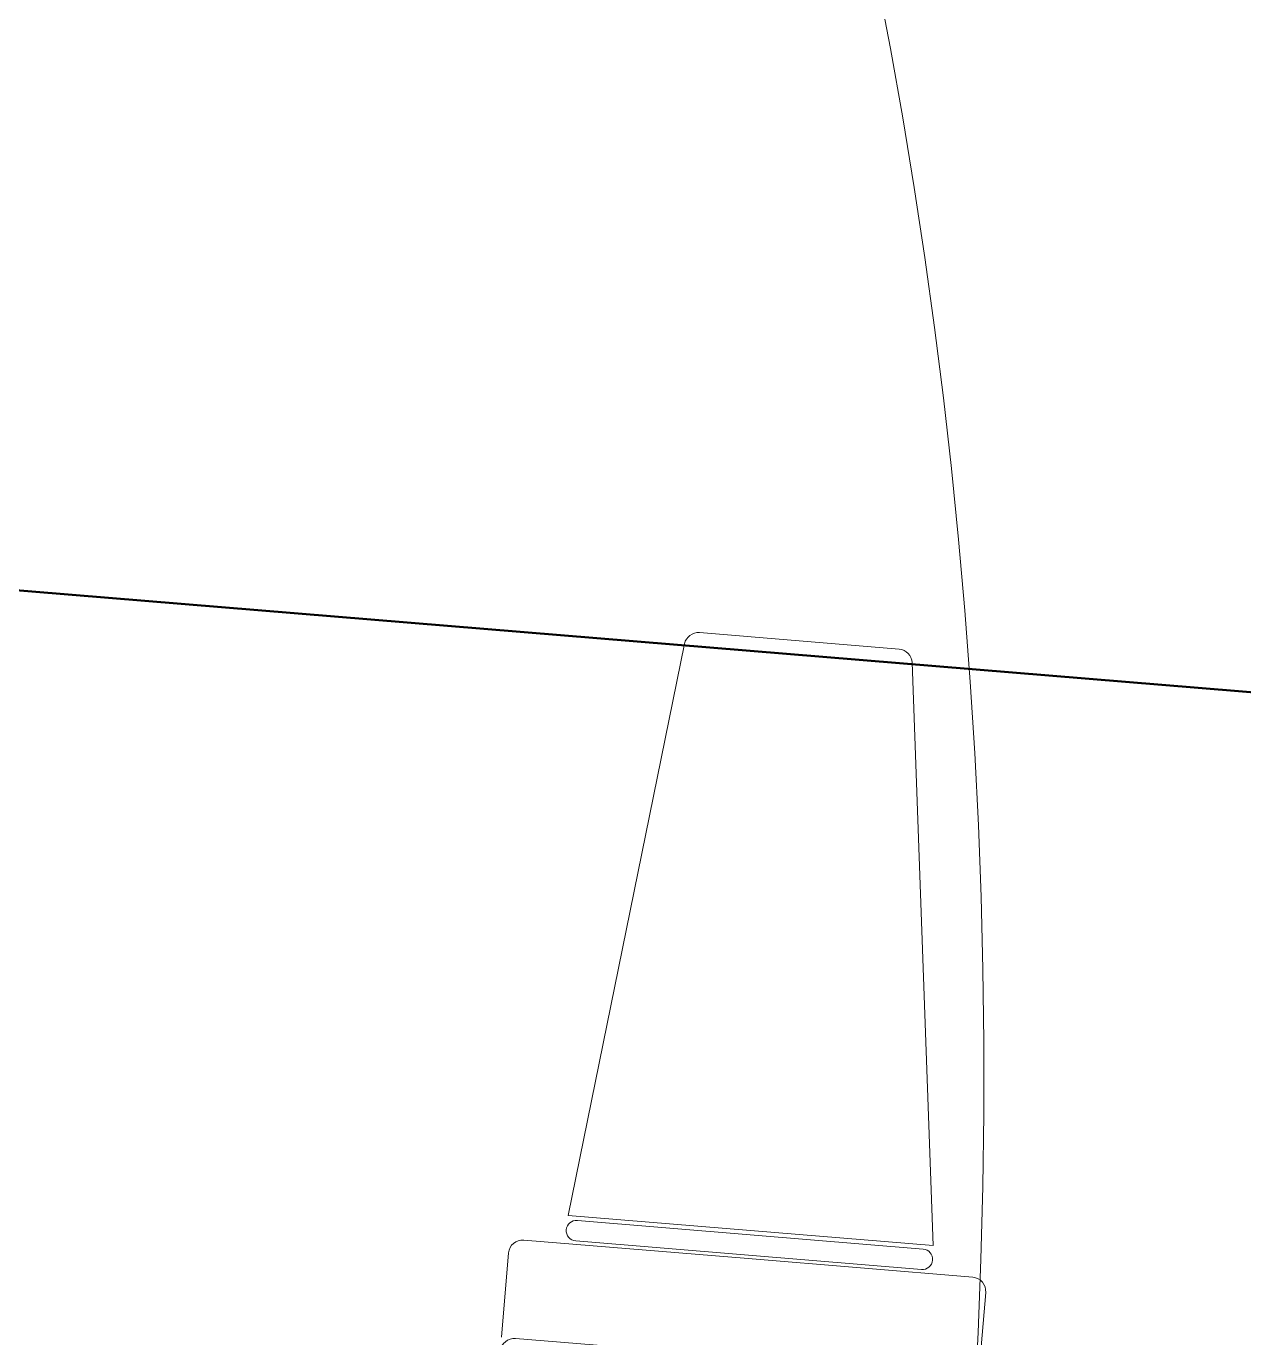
# Model space of a CAD drawing. Header units: millimetres. Extents: x 26282 to 30760, y 1404 to 4574.
# Drawn here: x 29353 to 29361.65, y 3495.69 to 3505 of the extents above; entities that cross this region are included whole.
import ezdxf

# ---------------------------------------------------------------- set-up
doc = ezdxf.new("R2010")
doc.units = ezdxf.units.MM
doc.header["$LTSCALE"] = 0.25
doc.layers.add('AB-DUV', color=4, linetype='Continuous', lineweight=50)
doc.layers.add('DOĞRAMA', color=30, linetype='Continuous', lineweight=20)

# ---------------------------------------------------------------- blocks, each defined once
blk = doc.blocks.new('ISP-ROTO')
for p, q in [((-7.112, 68), (0, 68)), ((7.112, 68), (0, 68)), ((-8.105, 67.118), (-13, 26)), ((8.105, 67.118), (13, 26)), ((-13, 26), (0, 26)), ((13, 26), (0, 26)), ((-16, 24), (0, 24)), ((16, 24), (0, 24)), ((-17, 23), (-17, 17)), ((17, 23), (17, 17)), ((-16, 17), (0, 17)), ((16, 17), (0, 17)), ((-17, 16), (-17, 0)), ((17, 16), (17, 0)), ((-17, 0), (0, 0)), ((17, 0), (0, 0))]:
    blk.add_line(p, q)
for points in [[(0, 25.701), (-12.32, 25.701, 1), (-12.32, 24.241), (0, 24.241)], [(0, 25.701), (12.32, 25.701, -1), (12.32, 24.241), (0, 24.241)]]:
    blk.add_lwpolyline(points, format="xyb")
for centre, start, end in [((-7.112, 67), 90, 173.21103), ((7.112, 67), 6.78897, 90), ((-16, 23), 90, 180), ((16, 23), 0, 90), ((-16, 16), 90, 180), ((16, 16), 0, 90)]:
    blk.add_arc(centre, 1, start, end)
blk = doc.blocks.new('A$C3DEF5641')
at = {"layer": 'DOĞRAMA', "color": 163}
blk.add_arc((46.495, 122.913), 404.588, 0, 90, dxfattribs=at)
blk.add_blockref('ISP-ROTO', (434.083, 118.424), dxfattribs=at)
blk = doc.blocks.new('A$C187D15ED')
at = {"layer": 'AB-DUV'}
blk.add_line((9845.6864, 3290.7432, 0), (9704.9818, 3302.3719, 0), dxfattribs=at)
blk.add_line((9845.6864, 3290.7432, 0), (9704.9818, 3302.3719, 0), dxfattribs=at)
at = {"layer": 'DOĞRAMA', "color": 163, "xscale": 0.1, "yscale": 0.1, "zscale": 0.1, "rotation": 355.2754398313509}
blk.add_blockref('A$C3DEF5641', (9743.2711, 3280.6018, -134.2241), dxfattribs=at)
blk.add_blockref('A$C3DEF5641', (9743.2711, 3280.6018, -134.2241), dxfattribs=at)

msp = doc.modelspace()

# ---------------------------------------------------------------- block references
at = {"layer": 'AB-DUV', "ltscale": 100}
msp.add_blockref('A$C187D15ED', (19570.4239, 205.0275, 5.1264), dxfattribs=at)

# ---------------------------------------------------------------- next in the draw order: linework, layer by layer
at = {"layer": 'DOĞRAMA'}
for p, q in [((29357.7826, 3500.6916, -129.0977), (29358.4914, 3500.6331, -129.0977)), ((29357.7826, 3500.6916, -129.0977), (29358.4914, 3500.6331, -129.0977)), ((29357.6764, 3500.6119, -129.0977), (29356.8499, 3496.5544, -129.0977)), ((29357.6764, 3500.6119, -129.0977), (29356.8499, 3496.5544, -129.0977)), ((29359.2002, 3500.5745, -129.0977), (29358.4914, 3500.6331, -129.0977)), ((29359.2002, 3500.5745, -129.0977), (29358.4914, 3500.6331, -129.0977)), ((29359.2919, 3500.4784, -129.0977), (29359.441, 3496.3403, -129.0977)), ((29359.2919, 3500.4784, -129.0977), (29359.441, 3496.3403, -129.0977)), ((29356.8499, 3496.5544, -129.0977), (29358.1454, 3496.4473, -129.0977)), ((29356.8499, 3496.5544, -129.0977), (29358.1454, 3496.4473, -129.0977)), ((29359.441, 3496.3403, -129.0977), (29358.1454, 3496.4473, -129.0977)), ((29359.441, 3496.3403, -129.0977), (29358.1454, 3496.4473, -129.0977)), ((29356.5344, 3496.3798, -129.0977), (29358.129, 3496.248, -129.0977)), ((29356.5344, 3496.3798, -129.0977), (29358.129, 3496.248, -129.0977)), ((29356.4265, 3496.2884, -129.0977), (29356.3771, 3495.6904, -129.0977)), ((29356.4265, 3496.2884, -129.0977), (29356.3771, 3495.6904, -129.0977)), ((29359.7235, 3496.1162, -129.0977), (29358.129, 3496.248, -129.0977)), ((29359.7235, 3496.1162, -129.0977), (29358.129, 3496.248, -129.0977)), ((29359.815, 3496.0083, -129.0977), (29359.7655, 3495.4104, -129.0977)), ((29359.815, 3496.0083, -129.0977), (29359.7655, 3495.4104, -129.0977))]:
    msp.add_line(p, q, dxfattribs=at)
at = {"layer": 'DOĞRAMA', "elevation": -129.0977}
for points in [[(29358.143, 3496.4175), (29356.9152, 3496.519, 1), (29356.9031, 3496.3735), (29358.131, 3496.272)], [(29358.143, 3496.4175), (29356.9152, 3496.519, 1), (29356.9031, 3496.3735), (29358.131, 3496.272)], [(29358.143, 3496.4175), (29359.3708, 3496.316, -1), (29359.3588, 3496.1705), (29358.131, 3496.272)], [(29358.143, 3496.4175), (29359.3708, 3496.316, -1), (29359.3588, 3496.1705), (29358.131, 3496.272)]]:
    msp.add_lwpolyline(points, format="xyb", dxfattribs=at)
at = {"layer": 'DOĞRAMA', "color": 163}
msp.add_arc((29319.3411, 3497.4959, -129.0977), 40.4588, 355.27544, 85.27544, dxfattribs=at)
at = {"layer": 'DOĞRAMA'}
for centre, start, end in [((29357.7744, 3500.592, -129.0977), 85.27544, 168.48647), ((29357.7744, 3500.592, -129.0977), 85.27544, 168.48647), ((29359.1919, 3500.4748, -129.0977), 2.06441, 85.27544), ((29359.1919, 3500.4748, -129.0977), 2.06441, 85.27544), ((29356.5262, 3496.2801, -129.0977), 85.27544, 175.27544), ((29356.5262, 3496.2801, -129.0977), 85.27544, 175.27544), ((29359.7153, 3496.0166, -129.0977), 355.27544, 85.27544), ((29359.7153, 3496.0166, -129.0977), 355.27544, 85.27544)]:
    msp.add_arc(centre, 0.1, start, end, dxfattribs=at)

doc.saveas('drawing.dxf')
